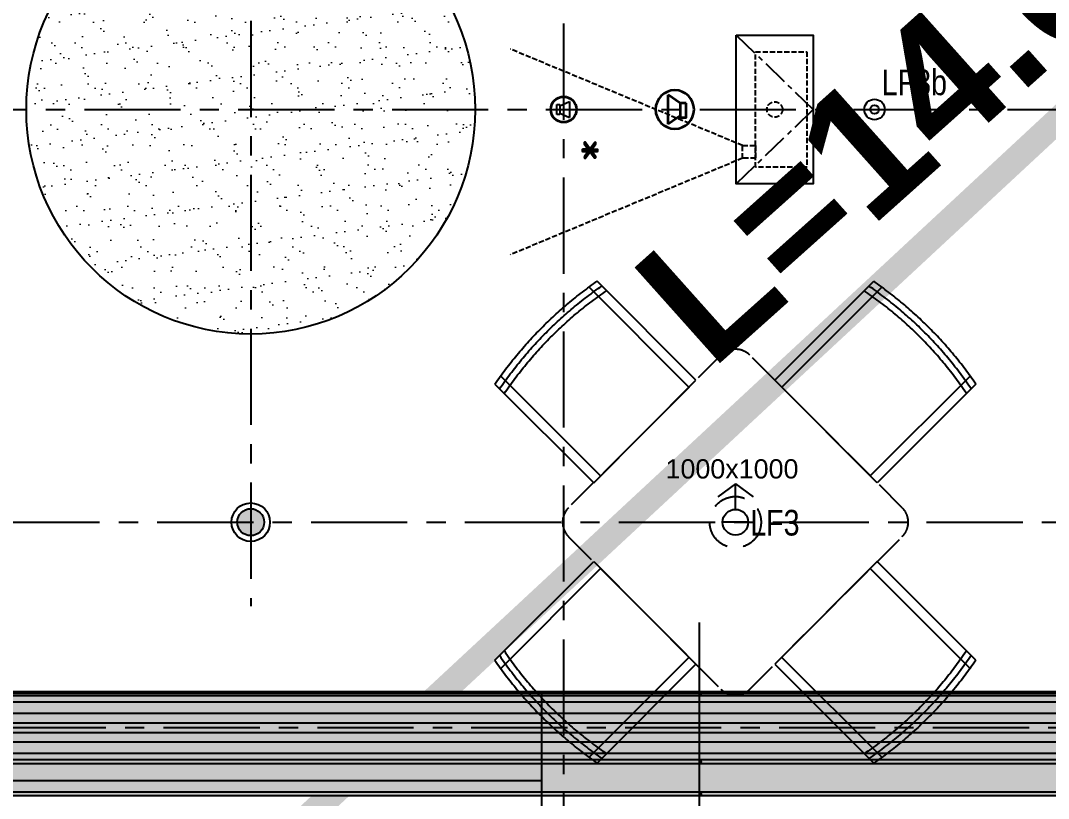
# Model space of a CAD drawing. Header units: millimetres. Extents: x -6033 to 120673, y -816267322945 to 90533.
# Drawn here: x 51262 to 55271, y 66680 to 69712 of the extents above; entities that cross this region are included whole.
import ezdxf
from ezdxf.enums import TextEntityAlignment as Align

# ---------------------------------------------------------------- set-up
doc = ezdxf.new("R2010")
doc.units = ezdxf.units.MM
for name, pattern in [('Hidden', [7.14375, 4.7625, -2.38125]), ('I-AR$0$CENTER', [2, 1.25, -0.25, 0.25, -0.25]), ('I-CEILING$0$CENTER', [2, 1.25, -0.25, 0.25, -0.25]), ('I-CEILING$0$DASH', [0.35, 0.25, -0.1]), ('I-PLAN$0$ACAD_ISO02W100', [15, 12, -3]), ('I-PLAN$0$CENTER', [2, 1.25, -0.25, 0.25, -0.25]), ('I-PLAN$0$DASH', [0.35, 0.25, -0.1]), ('I-PLAN$0$DASHED', [19.05, 12.7, -6.35]), ('I-PLAN$0$HIDDEN2', [0.1875, 0.125, -0.0625])]:
    doc.linetypes.add(name, pattern=pattern)
doc.layers.get('DefPoints').update_dxf_attribs({"color": 250})
for name, color, linetype, lineweight in [('I-AR$0$GZET_COL_GRID_1-200_轴线', 8, 'I-AR$0$CENTER', 25), ('I-AR$0$I-SCOPE', 252, 'Continuous', 35), ('I-CEILING$0$0M-D-ACV-T', 3, 'Continuous', 20), ('I-CEILING$0$_ACM-A-DETL', 7, 'Continuous', 9), ('I-CEILING$0$_ACM-A-HACH', 251, 'Continuous', 9), ('I-CEILING$0$_ACM-E-EQMT-COMM', 3, 'Continuous', 35), ('I-CEILING$0$_ACM-E-EQMT-EVOS', 3, 'Continuous', 35)]:
    doc.layers.add(name, color=color, linetype=linetype, lineweight=lineweight)
for name, color, linetype in [('I-AR$0$I-stairs', 2, 'Continuous'), ('I-CEILING$0$0-LIGHT-RC', 1, 'Continuous'), ('I-CEILING$0$0-LIGHT-TXT', 90, 'Continuous'), ('I-CEILING$0$EQUIP_喷头', 90, 'Continuous'), ('I-CEILING$0$I-GRID', 252, 'I-CEILING$0$CENTER'), ('I-CEILING$0$I-RCP-AIR', 64, 'Continuous'), ('I-CEILING$0$I-RCP-COVER', 10, 'Continuous'), ('I-CEILING$0$I-RCP-REF', 3, 'Continuous'), ('I-PLAN$0$FURN', 1, 'Continuous'), ('I-PLAN$0$I-GRID', 252, 'I-PLAN$0$CENTER'), ('I-PLAN$0$I-PL-FURN', 1, 'I-PLAN$0$DASH'), ('I-PLAN$0$I-PL-LIGHT', 1, 'I-PLAN$0$HIDDEN2'), ('I-PLAN$0$P-平面活动家具', 1, 'Continuous'), ('流线', 10, 'Continuous')]:
    doc.layers.add(name, color=color, linetype=linetype)
doc.styles.add('I-CEILING$0$I-CEILING$0$ar', font='arial.ttf', dxfattribs={"width": 0.8})
doc.styles.add('I-CEILING$0$I-CEILING$0$I-CEILING$0$ar', font='arial.ttf', dxfattribs={"width": 0.8})
doc.styles.add('I-CEILING$0$M-TEXT', font='hzs.shx', dxfattribs={"width": 0.8, "bigfont": 'hztxt.shx'})
doc.styles.add('I-CEILING$0$黑体', font='simhei.ttf', dxfattribs={"height": 600})
doc.styles.add('I-PLAN$0$Arial', font='ARIALUNI.ttf')
doc.styles.add('Key PLAN$0$Arial_B_2', font='arialbd.ttf', dxfattribs={"height": 5})

# ---------------------------------------------------------------- blocks, each defined once
blk = doc.blocks.new('I-AR$0$海龙_1211170131')
at = {"layer": 'I-AR$0$GZET_COL_GRID_1-200_轴线', "ltscale": 300}
blk.add_line((53155, 86275), (53155, 59995), dxfattribs=at)
blk = doc.blocks.new('I-AR')
at = {"layer": 'I-AR$0$I-SCOPE'}
h = blk.add_hatch(dxfattribs=at)
h.set_pattern_fill('ANSI31', color=256, scale=200)
h.paths.add_polyline_path([(63300, 72640), (66630, 72640), (66630, 70889.4), (90600, 70890), (90600, 66390), (96650, 66390), (96650, 24876.4), (18340, 24876.4), (18340, 66390), (48090, 66390), (48090, 72640), (51400, 72640), (51400, 72649.9), (52869.5, 72649.9), (52869.5, 72640), (55240, 72640), (55240, 72790), (59460, 72790), (59460, 72640), (61830.5, 72640), (61830.5, 72649.9), (63300, 72649.9)], flags=16)
h.paths.add_polyline_path([(7330, 0), (7330, -1770), (11180, -1770), (11180, 0), (18450, 0), (18450, 2900), (27550, 2900), (27550, 18090), (37037.3, 18090), (37037.3, 17350), (96200, 17350), (96200, 18120), (114640, 18120), (114640, 84500), (0, 84500), (0, 0)])
at = {"layer": 'I-AR$0$I-stairs'}
for p, q in [((48630, 67090), (66100, 67090)), ((53295, 66390), (53295, 67090)), ((50135, 66750), (53295, 66750))]:
    blk.add_line(p, q, dxfattribs=at)
at = {"layer": 'I-AR$0$GZET_COL_GRID_1-200_轴线'}
blk.add_blockref('I-AR$0$海龙_1211170131', (225, 225), dxfattribs=at)
blk = doc.blocks.new('I-PLAN$0$091116-BRASSERIE$0$Floor_03$0$Y_03_Floor$0$3rd-Floor-rest$0$A$C41AE3FBC')
at = {"layer": 'I-PLAN$0$I-PL-FURN', "ltscale": 500}
for p, q in [((-9.62, -6), (-9.62, 15.76)), ((9.62, -6.06), (9.62, 15.7))]:
    blk.add_line(p, q, dxfattribs=at)
blk.add_lwpolyline([(11.12, 15.38), (11.12, -6.06), (-11.12, -6), (-11.12, 15.44)], dxfattribs=at)
for centre, radius, start, end in [((-0.15, -45.9), 62.31, 79.5796, 100.1371), ((-0.15, -45.25), 60.66, 79.2974, 100.4193), ((-0.14, -44.6), 59.02, 78.9991, 100.7176)]:
    blk.add_arc(centre, radius, start, end, dxfattribs=at)
blk = doc.blocks.new('I-PLAN')
at = {"layer": 'I-PLAN$0$I-GRID', "ltscale": 300}
blk.add_lwpolyline([(47311.1, 69365), (67518.9, 69365)], dxfattribs=at)
at = {"layer": 'I-PLAN$0$I-PL-FURN', "ltscale": 500}
blk.add_lwpolyline([(54106.6, 67106.1), (54700.5, 67700.1, 0.414214), (54700.5, 67813.2), (54106.6, 68407.2, 0.414214), (53993.4, 68407.2), (53399.5, 67813.2, 0.414214), (53399.5, 67700.1), (53993.4, 67106.1, 0.414214)], format="xyb", close=True, dxfattribs=at)
at = {"layer": 'I-PLAN$0$I-PL-LIGHT', "linetype": 'I-PLAN$0$DASHED', "ltscale": 10}
blk.add_circle((54050, 67756.6), 100, dxfattribs=at)
at = {"layer": 'I-PLAN$0$P-平面活动家具', "yscale": 25.39999999990687, "zscale": 25.39999999990687}
for p, xscale, rotation in [((53588.2, 68218.4), -25.39999999990687, 45), ((54511.8, 68218.4), 25.39999999990687, 315), ((53588.2, 67294.8), 25.39999999990687, 135), ((54511.8, 67294.8), -25.39999999990687, 225)]:
    blk.add_blockref('I-PLAN$0$091116-BRASSERIE$0$Floor_03$0$Y_03_Floor$0$3rd-Floor-rest$0$A$C41AE3FBC', p, dxfattribs=dict(at, xscale=xscale, rotation=rotation))
at = {"layer": 'I-PLAN$0$FURN', "linetype": 'I-PLAN$0$ACAD_ISO02W100', "insert": (53777.4, 68001.9), "char_height": 75, "attachment_point": 1, "style": 'I-PLAN$0$Arial'}
blk.add_mtext_dynamic_manual_height_columns('{\\fArial Unicode MS|b0|i0|c134|p34;1000x}1000', width=181404.2, gutter_width=600, heights=[131.5], dxfattribs=at)
blk = doc.blocks.new('I-CEILING$0$K_09291619781205052810')
at = {"layer": 'DefPoints', "color": 6}
for points in [[(-132.7, 0), (-132.7, 925.2)], [(-56.5, 94.1), (-65.8, 94.3)], [(28.8, 34.4), (26.5, 35.7), (26.5, 42.2)], [(114.2, 13.7), (100.4, 13.7)]]:
    blk.add_lwpolyline(points, dxfattribs=at)
for points in [[(-132.7, 655), (-132.7, 640, 1)], [(-132.7, 390), (-132.7, 375, 1)], [(-132.7, 265), (-132.7, 250, 1)]]:
    blk.add_lwpolyline(points, format="xyb", close=True, dxfattribs=at)
for points in [[(-132.7, 0), (-132.7, 120), (-116.5, 120, -0.417431)], [(-132.7, 0), (132.7, 0), (132.7, 7.2, 0.744787)], [(49.6, 28), (47.3, 29.2, -3.820271)]]:
    blk.add_lwpolyline(points, format="xyb", dxfattribs=at)
for points in [[(-88.9, 106.8), (-90.7, 106.8), (-92.5, 106.8), (-98, 107.2), (-101.5, 107.9), (-104.8, 108.9), (-107.8, 110.1), (-110.4, 111.5), (-113.6, 114.1), (-115.1, 116), (-116.1, 117.9), (-116.4, 119), (-116.5, 120)], [(-65.8, 94.3), (-65.9, 95.3), (-66.5, 97.2), (-68.4, 99.9), (-70.8, 102), (-75.4, 104.4), (-81.8, 106.2), (-85.3, 106.7), (-88.9, 106.8)], [(26.5, 42.2), (-8, 50.5), (-22.9, 57), (-48.2, 77.1), (-52.6, 83.7), (-56.5, 94.1)], [(47.3, 29.2), (47.5, 30), (47.5, 30.7), (47.3, 31.5), (47, 32.2), (46.5, 32.9), (45.9, 33.5), (44.2, 34.7), (42.1, 35.6), (39.7, 36.2), (37.1, 36.4), (34.5, 36.3), (33.2, 36.1), (30.9, 35.4), (28.8, 34.4)], [(100.4, 13.7), (100.4, 15.6), (100.1, 17.6), (98.3, 21.3), (95.1, 24.7), (93, 26.3), (87.9, 28.9), (85, 29.9), (82, 30.8), (78.7, 31.5), (75.4, 31.9), (71.9, 32.2), (65, 32), (61.7, 31.6), (58.4, 31), (55.3, 30.2), (52.4, 29.2), (49.6, 28)], [(132.7, 7.2), (126.1, 7.8), (123.2, 8.5), (120, 9.6), (116.5, 11.6), (114.2, 13.7)]]:
    blk.add_spline(points, degree=3, dxfattribs=at)
blk = doc.blocks.new('I-CEILING$0$K_09291619781205193186')
at = {"layer": 'I-CEILING$0$0-LIGHT-RC'}
for p, q in [((0, 150), (-69.1, 98.8)), ((0, 50), (0, 150)), ((0, 150), (69.1, 98.8)), ((50, 0), (-50, 0))]:
    blk.add_line(p, q, dxfattribs=at)
blk.add_circle((0, 0), 50, dxfattribs=at)
at = {"layer": 'I-CEILING$0$0-LIGHT-TXT', "style": 'I-CEILING$0$I-CEILING$0$ar', "width": 0.8}
blk.add_text('LF3', height=100, dxfattribs=at).set_placement((57.6, -52))
blk = doc.blocks.new('I-CEILING$0$23g422')
at = {"layer": 'I-CEILING$0$0-LIGHT-RC'}
for radius in [40, 17.3]:
    blk.add_circle((52365.9, 68542), radius, dxfattribs=at)
at = {"layer": 'I-CEILING$0$0-LIGHT-TXT', "style": 'I-CEILING$0$I-CEILING$0$I-CEILING$0$ar', "width": 0.8}
blk.add_text('LF3b', height=100, dxfattribs=at).set_placement((52393.8, 68597.8))
blk = doc.blocks.new('I-CEILING$0$A$C81734cc7')
at = {"layer": 'I-CEILING$0$_ACM-A-DETL'}
h = blk.add_hatch(color=256, dxfattribs=at)
edge = h.paths.add_edge_path()
edge.add_arc((0, 0), 52.5, 0, 360)
for radius in [75, 52.5]:
    blk.add_circle((0, 0), radius)
blk = doc.blocks.new('*U524')
blk.add_line((26, -57.6), (26, 57.6))
for points in [[(-20.6, 25.3), (26, 57.6)], [(-20.6, -25.3), (26, -57.6)]]:
    blk.add_lwpolyline(points)
blk.add_lwpolyline([(-43.7, 25.3), (-20.6, 25.3), (-20.6, -31.8), (-43.7, -31.8)], close=True)
blk.add_circle((0, 0), 75)
blk = doc.blocks.new('I-CEILING$0$吸顶扬声器')
at = {"layer": 'I-CEILING$0$_ACM-E-EQMT-COMM', "lineweight": 35}
for p, q in [((0.9, 96.2), (0.9, 100)), ((-99.1, 0), (-96, 0)), ((97.8, 0), (100.9, 0)), ((0.9, -100), (0.9, -96.2))]:
    blk.add_line(p, q, dxfattribs=at)
at = {"layer": 'I-CEILING$0$_ACM-E-EQMT-COMM', "lineweight": 25}
for p, q in [((-54, -39), (-54, 39)), ((-54, 39), (-30.4, 39)), ((-30.4, 27.3), (44.7, 62.3)), ((-30.4, 39), (-30.4, -39)), ((44.7, 62.3), (44.7, -62.3)), ((-30.4, -39), (-54, -39)), ((-30.4, -27.3), (44.7, -62.3))]:
    blk.add_line(p, q, dxfattribs=at)
at = {"layer": 'I-CEILING$0$_ACM-E-EQMT-COMM', "lineweight": 35}
blk.add_circle((0, 0), 100, dxfattribs=at)
blk = doc.blocks.new('I-CEILING$0$消防广播')
at = {"layer": 'I-CEILING$0$_ACM-E-EQMT-EVOS', "color": 1}
blk.add_blockref('I-CEILING$0$吸顶扬声器', (0, 0), dxfattribs=at)
at = {"layer": 'I-CEILING$0$0M-D-ACV-T', "color": 3, "ltscale": 10, "style": 'I-CEILING$0$M-TEXT', "width": 0.8}
blk.add_text('*', height=375, dxfattribs=at).set_placement((119.2, -278.1), align=Align.MIDDLE_LEFT)
blk = doc.blocks.new('I-CEILING')
at = {"layer": 'I-CEILING$0$_ACM-A-HACH'}
h = blk.add_hatch(dxfattribs=at)
h.set_pattern_fill('AR-SAND', color=256, scale=2.5)
h.paths.add_polyline_path([(49785, 71635), (65255, 71635), (65255, 67095), (49785, 67095)], flags=16)
h.paths.add_polyline_path([(49380, 72040), (65660, 72040), (65660, 66690), (49380, 66690)])
h = blk.add_hatch(dxfattribs=at)
h.set_pattern_fill('AR-SAND', color=256, scale=2.5)
h.set_pattern_definition([(37.5, (-1180, 0), (-4.00008, 122.35331), [0, -96.52, 0, -107.95, 0, -103.1875]), (7.5, (-1180, 0), (112.38082, 179.20628), [0, -52.07, 0, -86.995, 0, -33.3375]), (327.5, (-1258.1, 0), (197.74809, 0.3593), [0, -31.75, 0, -114.3, 0, -149.225]), (317.5, (-1258.1, 0), (190.8891, 55.73233), [0, -15.875, 0, -74.93, 0, -85.725])])
edge = h.paths.add_edge_path()
edge.add_arc((52160, 69365), 875, 0, 360)
at = {"layer": 'I-CEILING$0$I-GRID', "ltscale": 300}
blk.add_line((49395.4, 67756.6), (65155.5, 67756.6), dxfattribs=at)
blk.add_lwpolyline([(49645, 71775), (65395, 71775), (65395, 66955), (49645, 66955)], close=True, dxfattribs=at)
blk.add_lwpolyline([(52160, 71510.7), (52160, 67429.8)], dxfattribs=at)
at = {"layer": 'I-CEILING$0$I-RCP-AIR'}
for points in [[(49545, 71875), (65495, 71875), (65495, 66855), (49545, 66855)], [(49588.7, 71831.3), (65451.3, 71831.3), (65451.3, 66898.7), (49588.7, 66898.7)], [(49626.3, 71793.7), (65413.7, 71793.7), (65413.7, 66936.3), (49626.3, 66936.3)], [(49663.8, 71756.2), (65376.2, 71756.2), (65376.2, 66973.8), (49663.8, 66973.8)], [(49701.3, 71718.7), (65338.7, 71718.7), (65338.7, 67011.3), (49701.3, 67011.3)], [(49745, 71675), (65295, 71675), (65295, 67055), (49745, 67055)]]:
    blk.add_lwpolyline(points, close=True, dxfattribs=at)
at = {"layer": 'I-CEILING$0$I-RCP-AIR', "linetype": 'I-CEILING$0$CENTER', "ltscale": 80}
blk.add_lwpolyline([(54053.1, 69655), (54353.1, 69365), (54053.1, 69075)], dxfattribs=at)
at = {"layer": 'I-CEILING$0$I-RCP-AIR', "linetype": 'I-CEILING$0$DASH', "ltscale": 80}
for points in [[(54078.1, 69224.4), (53171.7, 69600.7)], [(54078.1, 69175.1), (53171.7, 68798.8)]]:
    blk.add_lwpolyline(points, dxfattribs=at)
for points in [[(54128.4, 69590), (54328.1, 69590), (54328.1, 69140), (54128.4, 69140)], [(54128.4, 69175.1), (54078.1, 69175.1), (54078.1, 69224.4), (54128.4, 69224.4)]]:
    blk.add_lwpolyline(points, close=True, dxfattribs=at)
at = {"layer": 'I-CEILING$0$I-RCP-AIR', "color": 8, "linetype": 'I-CEILING$0$DASH', "ltscale": 80}
blk.add_circle((54203.1, 69365), 30.2, dxfattribs=at)
at = {"layer": 'I-CEILING$0$I-RCP-COVER'}
for points in [[(49380, 72040), (65660, 72040), (65660, 66690), (49380, 66690)], [(49395, 72025), (65645, 72025), (65645, 66705), (49395, 66705)], [(49505, 71915), (65535, 71915), (65535, 66815), (49505, 66815)], [(49520, 71900), (65520, 71900), (65520, 66830), (49520, 66830)], [(49770, 71650), (65270, 71650), (65270, 67080), (49770, 67080)], [(49785, 71635), (65255, 71635), (65255, 67095), (49785, 67095)], [(54053.1, 69655), (54353.1, 69655), (54353.1, 69075), (54053.1, 69075)]]:
    blk.add_lwpolyline(points, close=True, dxfattribs=at)
blk.add_circle((52160, 69365), 875, dxfattribs=at)
for name, p in [('I-CEILING$0$23g422', (2226.6, 823)), ('I-CEILING$0$K_09291619781205193186', (54050, 67756.6))]:
    blk.add_blockref(name, p)
at = {"layer": 'DefPoints', "color": 6}
blk.add_blockref('I-CEILING$0$K_09291619781205052810', (54042.8, 66440), dxfattribs=at)
at = {"layer": 'I-CEILING$0$_ACM-E-EQMT-EVOS', "xscale": -1}
blk.add_blockref('*U524', (53813.7, 69365), dxfattribs=at)
at = {"layer": 'I-CEILING$0$EQUIP_喷头'}
blk.add_blockref('I-CEILING$0$A$C81734cc7', (52160, 67756.6), dxfattribs=at)
at = {"layer": 'I-CEILING$0$I-RCP-REF', "color": 4, "xscale": 0.5, "yscale": 0.5, "zscale": 0.5}
blk.add_blockref('I-CEILING$0$消防广播', (53380, 69365), dxfattribs=at)
at = {"layer": 'I-CEILING$0$I-RCP-AIR', "style": 'I-CEILING$0$黑体'}
for tag, p in [('R', (61966.4, 71748.9)), ('R', (61966.4, 66925.2)), ('R', (51736.1, 63924.8)), ('R', (62976.1, 63924.8)), ('S', (56433.6, 63065))]:
    blk.add_attdef(tag, text='', height=100, dxfattribs=at).set_placement(p, align=Align.MIDDLE_CENTER)

msp = doc.modelspace()

# ---------------------------------------------------------------- linework, layer by layer
at = {"layer": '流线', "color": 6, "linetype": 'Hidden', "ltscale": 100, "const_width": 100}
msp.add_lwpolyline([(57350, 71220), (52225, 66461.8), (52225, 64922.8), (57283.3, 62410)], dxfattribs=at)

# ---------------------------------------------------------------- block references
for name in ['I-AR', 'I-PLAN']:
    msp.add_blockref(name, (0, 0))

# ---------------------------------------------------------------- texts
at = {"layer": '流线', "color": 6, "linetype": 'Hidden', "ltscale": 100, "style": 'Key PLAN$0$Arial_B_2'}
msp.add_text('L=14.00m', height=500, rotation=41.793, dxfattribs=at).set_placement((53955, 68345.5))

# ---------------------------------------------------------------- next in the draw order: block references
msp.add_blockref('I-CEILING', (0, 0))

doc.saveas('drawing.dxf')
